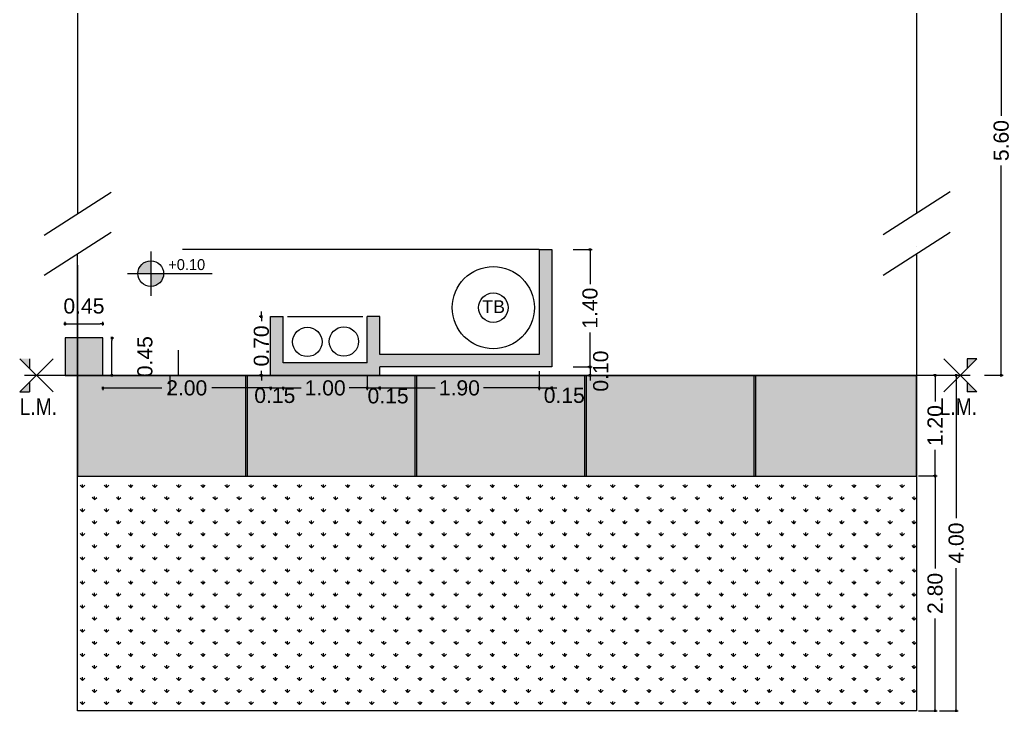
# Model space of a CAD drawing. Header units: millimetres. Extents: x 157 to 449, y 13 to 189.
# Drawn here: x 307.23 to 319.04, y 131.16 to 139.41 of the extents above; entities that cross this region are included whole.
import ezdxf

# ---------------------------------------------------------------- set-up
doc = ezdxf.new("R2010")
doc.units = ezdxf.units.MM
doc.header["$LTSCALE"] = 0.1
doc.header["$MEASUREMENT"] = 0
doc.header["$PDMODE"] = 3
doc.header["$PDSIZE"] = 0.1
doc.linetypes.add('ACAD_ISO04W100', pattern=[30, 24, -3, 0, -3])
doc.layers.get('DEFPOINTS').update_dxf_attribs({"color": 1})
for name, color, linetype in [('11.Ejes', 1, 'ACAD_ISO04W100'), ('9.Mobiliario', 252, 'Continuous'), ('Cotas', 1, 'Continuous'), ('HATCH', 10, 'Continuous'), ('MURO', 3, 'Continuous'), ('Muros', 7, 'Continuous'), ('muros-pta', 4, 'Continuous'), ('Textos', 2, 'Continuous')]:
    doc.layers.add(name, color=color, linetype=linetype)
doc.layers.add('17.Sombras', color=8, linetype='Continuous', lineweight=5)
doc.styles.add('ARIAL', font='arial.ttf', dxfattribs={"height": 0.18})
doc.styles.add('Diego', font='arial.ttf')
doc.dimstyles.new('MARQ 100', dxfattribs={"dimscale": 0.1, "dimtxt": 1.75, "dimasz": 0.3, "dimexe": 0.25, "dimexo": 1.5, "dimtad": 0, "dimzin": 1, "dimdsep": 46, "dimtxsty": 'ARIAL', "dimblk": 'BOXFILLED', "dimcen": 2.5, "dimclrd": 8, "dimclre": 8, "dimclrt": 4, "dimazin": 0, "dimtfac": 1, "dimtmove": 2, "dimatfit": 3, "dimldrblk": 'DOTSMALL', "dimfxl": 2, "dimfxlon": 1, "dimlwd": -1, "dimarcsym": 0})

# ---------------------------------------------------------------- blocks, each defined once
blk = doc.blocks.new('_BoxFilled')
at = {"color": 0, "linetype": 'ByBlock', "lineweight": -2}
blk.add_line((-0.5, 0), (-1, 0), dxfattribs=at)
at = {"color": 0, "linetype": 'ByBlock'}
blk.add_solid([(-0.5, 0.5), (0.5, 0.5), (-0.5, -0.5), (0.5, -0.5)], dxfattribs=at)
blk = doc.blocks.new('*D295')
at = {"layer": 'Cotas', "lineweight": -2, "transparency": 16777216}
for p, q in [((308.322, 135.617), (308.347, 135.617)), ((308.322, 135.172), (308.347, 135.172))]:
    blk.add_line(p, q, dxfattribs=at)
at = {"layer": 'Cotas', "transparency": 16777216}
blk.add_line((308.322, 135.202), (308.322, 135.587), dxfattribs=at)
at = {"layer": 'DEFPOINTS', "color": 0, "transparency": 16777216}
for p in [(308.215, 135.617), (308.322, 135.617), (308.215, 135.172)]:
    blk.add_point(p, dxfattribs=at)
at = {"layer": 'Cotas', "transparency": 16777216, "xscale": 0.03, "yscale": 0.03, "zscale": 0.03}
for p, rotation in [((308.322, 135.617), 90), ((308.322, 135.172), 270)]:
    blk.add_blockref('_BoxFilled', p, dxfattribs=dict(at, rotation=rotation))
at = {"layer": 'Cotas', "color": 2, "transparency": 16777216, "insert": (308.717, 135.394), "char_height": 0.18, "attachment_point": 5, "rotation": 90, "style": 'ARIAL'}
blk.add_mtext('0.45', dxfattribs=at)
blk = doc.blocks.new('_DotSmall')
at = {"color": 0, "linetype": 'ByBlock', "const_width": 0.5}
blk.add_lwpolyline([(-0.0625, 0, 1), (0.0625, 0, 1)], format="xyb", close=True, dxfattribs=at)
blk = doc.blocks.new('*D296')
at = {"layer": 'Cotas', "lineweight": -2, "transparency": 16777216}
for p, q in [((307.765, 135.767), (307.765, 135.811)), ((308.215, 135.767), (308.215, 135.811))]:
    blk.add_line(p, q, dxfattribs=at)
at = {"layer": 'Cotas', "transparency": 16777216}
blk.add_line((307.795, 135.786), (308.185, 135.786), dxfattribs=at)
at = {"layer": 'DEFPOINTS', "color": 0, "transparency": 16777216}
for p in [(308.215, 135.786), (307.765, 135.617), (308.215, 135.617)]:
    blk.add_point(p, dxfattribs=at)
at = {"layer": 'Cotas', "transparency": 16777216, "xscale": 0.03, "yscale": 0.03, "zscale": 0.03, "rotation": 180}
blk.add_blockref('_BoxFilled', (307.765, 135.786), dxfattribs=at)
at = {"layer": 'Cotas', "transparency": 16777216, "xscale": 0.03, "yscale": 0.03, "zscale": 0.03}
blk.add_blockref('_BoxFilled', (308.215, 135.786), dxfattribs=at)
at = {"layer": 'Cotas', "color": 2, "transparency": 16777216, "insert": (307.99, 135.997), "char_height": 0.18, "attachment_point": 5, "style": 'ARIAL'}
blk.add_mtext('0.45', dxfattribs=at)
blk = doc.blocks.new('Nivel Planta')
at = {"layer": 'Cotas'}
h = blk.add_hatch(color=1, dxfattribs=at)
h.paths.add_polyline_path([(509.8507, 209.4131, 0.414214), (509.7327, 209.2951), (509.8507, 209.2951)])
h.paths.add_polyline_path([(509.9687, 209.2951), (509.8507, 209.2951), (509.8507, 209.1771, 0.414214)])
at = {"layer": 'Cotas', "color": 1}
for p, q in [((509.8507, 209.4986), (509.8507, 209.0904)), ((509.6361, 209.2951), (510.4131, 209.2951))]:
    blk.add_line(p, q, dxfattribs=at)
blk.add_circle((509.8507, 209.2951), 0.118, dxfattribs=at)
blk = doc.blocks.new('*D270')
at = {"layer": 'Cotas', "lineweight": -2, "transparency": 16777216}
for p, q in [((318.135, 135.172), (318.11, 135.172)), ((318.135, 133.972), (318.11, 133.972))]:
    blk.add_line(p, q, dxfattribs=at)
at = {"layer": 'Cotas', "transparency": 16777216}
for p, q in [((318.135, 135.142), (318.135, 134.859)), ((318.135, 134.002), (318.135, 134.284))]:
    blk.add_line(p, q, dxfattribs=at)
at = {"layer": 'DEFPOINTS', "color": 0, "transparency": 16777216}
for p in [(318.184, 135.172), (318.135, 133.972), (318.184, 133.972)]:
    blk.add_point(p, dxfattribs=at)
at = {"layer": 'Cotas', "transparency": 16777216, "xscale": 0.03, "yscale": 0.03, "zscale": 0.03}
for p, rotation in [((318.135, 135.172), 90), ((318.135, 133.972), 270)]:
    blk.add_blockref('_BoxFilled', p, dxfattribs=dict(at, rotation=rotation))
at = {"layer": 'Cotas', "color": 2, "transparency": 16777216, "insert": (318.135, 134.572), "char_height": 0.18, "attachment_point": 5, "rotation": 90, "style": 'ARIAL'}
blk.add_mtext('1.20', dxfattribs=at)
blk = doc.blocks.new('*D271')
at = {"layer": 'Cotas', "lineweight": -2, "transparency": 16777216}
for p, q in [((317.935, 133.972), (318.16, 133.972)), ((317.935, 131.172), (318.16, 131.172))]:
    blk.add_line(p, q, dxfattribs=at)
at = {"layer": 'Cotas', "transparency": 16777216}
for p, q in [((318.135, 133.942), (318.135, 132.869)), ((318.135, 131.202), (318.135, 132.274))]:
    blk.add_line(p, q, dxfattribs=at)
at = {"layer": 'DEFPOINTS', "color": 0, "transparency": 16777216}
for p in [(317.46, 133.972), (317.46, 131.172), (318.135, 131.172)]:
    blk.add_point(p, dxfattribs=at)
at = {"layer": 'Cotas', "transparency": 16777216, "xscale": 0.03, "yscale": 0.03, "zscale": 0.03}
for p, rotation in [((318.135, 133.972), 90), ((318.135, 131.172), 270)]:
    blk.add_blockref('_BoxFilled', p, dxfattribs=dict(at, rotation=rotation))
at = {"layer": 'Cotas', "color": 2, "transparency": 16777216, "insert": (318.135, 132.572), "char_height": 0.18, "attachment_point": 5, "rotation": 90, "style": 'ARIAL'}
blk.add_mtext('2.80', dxfattribs=at)
blk = doc.blocks.new('*D272')
at = {"layer": 'Cotas', "lineweight": -2, "transparency": 16777216}
for p, q in [((318.186, 135.172), (318.411, 135.172)), ((318.186, 131.172), (318.411, 131.172))]:
    blk.add_line(p, q, dxfattribs=at)
at = {"layer": 'Cotas', "transparency": 16777216}
for p, q in [((318.386, 135.142), (318.386, 133.471)), ((318.386, 131.202), (318.386, 132.872))]:
    blk.add_line(p, q, dxfattribs=at)
at = {"layer": 'DEFPOINTS', "color": 0, "transparency": 16777216}
for p in [(318.019, 135.172), (318.019, 131.172), (318.386, 131.172)]:
    blk.add_point(p, dxfattribs=at)
at = {"layer": 'Cotas', "transparency": 16777216, "xscale": 0.03, "yscale": 0.03, "zscale": 0.03}
for p, rotation in [((318.386, 135.172), 90), ((318.386, 131.172), 270)]:
    blk.add_blockref('_BoxFilled', p, dxfattribs=dict(at, rotation=rotation))
at = {"layer": 'Cotas', "color": 2, "transparency": 16777216, "insert": (318.386, 133.172), "char_height": 0.18, "attachment_point": 5, "rotation": 90, "style": 'ARIAL'}
blk.add_mtext('4.00', dxfattribs=at)
blk = doc.blocks.new('*D276')
at = {"layer": 'Cotas', "lineweight": -2, "transparency": 16777216}
for p, q in [((318.723, 140.768), (318.948, 140.768)), ((318.723, 135.172), (318.948, 135.172))]:
    blk.add_line(p, q, dxfattribs=at)
at = {"layer": 'Cotas', "transparency": 16777216}
for p, q in [((318.923, 140.738), (318.923, 138.266)), ((318.923, 135.202), (318.923, 137.674))]:
    blk.add_line(p, q, dxfattribs=at)
at = {"layer": 'DEFPOINTS', "color": 0, "transparency": 16777216}
for p in [(318.332, 140.768), (318.923, 140.768), (318.332, 135.172)]:
    blk.add_point(p, dxfattribs=at)
at = {"layer": 'Cotas', "transparency": 16777216, "xscale": 0.03, "yscale": 0.03, "zscale": 0.03}
for p, rotation in [((318.923, 140.768), 90), ((318.923, 135.172), 270)]:
    blk.add_blockref('_BoxFilled', p, dxfattribs=dict(at, rotation=rotation))
at = {"layer": 'Cotas', "color": 2, "transparency": 16777216, "insert": (318.923, 137.97), "char_height": 0.18, "attachment_point": 5, "rotation": 90, "style": 'ARIAL'}
blk.add_mtext('5.60', dxfattribs=at)
blk = doc.blocks.new('*D325')
at = {"layer": 'Cotas', "lineweight": -2, "transparency": 16777216}
for p, q in [((308.215, 135.022), (308.215, 134.996)), ((310.215, 135.022), (310.215, 134.996))]:
    blk.add_line(p, q, dxfattribs=at)
at = {"layer": 'Cotas', "transparency": 16777216}
for p, q in [((308.245, 135.021), (308.918, 135.021)), ((310.185, 135.021), (309.513, 135.021))]:
    blk.add_line(p, q, dxfattribs=at)
at = {"layer": 'DEFPOINTS', "color": 0, "transparency": 16777216}
for p in [(308.215, 135.172), (310.215, 135.172), (308.215, 135.021)]:
    blk.add_point(p, dxfattribs=at)
at = {"layer": 'Cotas', "transparency": 16777216, "xscale": 0.03, "yscale": 0.03, "zscale": 0.03, "rotation": 180}
blk.add_blockref('_BoxFilled', (308.215, 135.021), dxfattribs=at)
at = {"layer": 'Cotas', "transparency": 16777216, "xscale": 0.03, "yscale": 0.03, "zscale": 0.03}
blk.add_blockref('_BoxFilled', (310.215, 135.021), dxfattribs=at)
at = {"layer": 'Cotas', "color": 2, "transparency": 16777216, "insert": (309.215, 135.021), "char_height": 0.18, "attachment_point": 5, "style": 'ARIAL'}
blk.add_mtext('2.00', dxfattribs=at)
blk = doc.blocks.new('*D289')
at = {"layer": 'Cotas', "transparency": 16777216}
for p, q in [((310.185, 135.021), (310.155, 135.021)), ((310.215, 135.021), (310.365, 135.021)), ((310.395, 135.021), (310.425, 135.021))]:
    blk.add_line(p, q, dxfattribs=at)
at = {"layer": 'Cotas', "lineweight": -2, "transparency": 16777216}
for p, q in [((310.215, 135.021), (310.215, 134.996)), ((310.365, 135.021), (310.365, 134.996))]:
    blk.add_line(p, q, dxfattribs=at)
at = {"layer": 'DEFPOINTS', "color": 0, "transparency": 16777216}
for p in [(310.215, 135.089), (310.365, 135.089), (310.365, 135.021)]:
    blk.add_point(p, dxfattribs=at)
at = {"layer": 'Cotas', "transparency": 16777216, "xscale": 0.03, "yscale": 0.03, "zscale": 0.03}
blk.add_blockref('_BoxFilled', (310.215, 135.021), dxfattribs=at)
at = {"layer": 'Cotas', "transparency": 16777216, "xscale": 0.03, "yscale": 0.03, "zscale": 0.03, "rotation": 180}
blk.add_blockref('_BoxFilled', (310.365, 135.021), dxfattribs=at)
at = {"layer": 'Cotas', "color": 2, "transparency": 16777216, "insert": (310.265, 134.931), "char_height": 0.18, "attachment_point": 5, "style": 'ARIAL'}
blk.add_mtext('0.15', dxfattribs=at)
blk = doc.blocks.new('*D290')
at = {"layer": 'Cotas', "lineweight": -2, "transparency": 16777216}
for p, q in [((311.365, 135.172), (311.365, 134.996)), ((310.365, 135.021), (310.365, 134.996))]:
    blk.add_line(p, q, dxfattribs=at)
at = {"layer": 'Cotas', "transparency": 16777216}
for p, q in [((310.395, 135.021), (310.578, 135.021)), ((311.335, 135.021), (311.153, 135.021))]:
    blk.add_line(p, q, dxfattribs=at)
at = {"layer": 'DEFPOINTS', "color": 0, "transparency": 16777216}
for p in [(311.365, 135.322), (310.365, 135.089), (311.365, 135.021)]:
    blk.add_point(p, dxfattribs=at)
at = {"layer": 'Cotas', "transparency": 16777216, "xscale": 0.03, "yscale": 0.03, "zscale": 0.03, "rotation": 180}
blk.add_blockref('_BoxFilled', (310.365, 135.021), dxfattribs=at)
at = {"layer": 'Cotas', "transparency": 16777216, "xscale": 0.03, "yscale": 0.03, "zscale": 0.03}
blk.add_blockref('_BoxFilled', (311.365, 135.021), dxfattribs=at)
at = {"layer": 'Cotas', "color": 2, "transparency": 16777216, "insert": (310.865, 135.021), "char_height": 0.18, "attachment_point": 5, "style": 'ARIAL'}
blk.add_mtext('1.00', dxfattribs=at)
blk = doc.blocks.new('*D291')
at = {"layer": 'Cotas', "lineweight": -2, "transparency": 16777216}
for p, q in [((311.365, 135.172), (311.365, 134.996)), ((311.515, 135.021), (311.515, 134.996))]:
    blk.add_line(p, q, dxfattribs=at)
at = {"layer": 'Cotas', "transparency": 16777216}
for p, q in [((311.335, 135.021), (311.305, 135.021)), ((311.365, 135.021), (311.515, 135.021)), ((311.545, 135.021), (311.575, 135.021))]:
    blk.add_line(p, q, dxfattribs=at)
at = {"layer": 'DEFPOINTS', "color": 0, "transparency": 16777216}
for p in [(311.365, 135.322), (311.515, 135.089), (311.515, 135.021)]:
    blk.add_point(p, dxfattribs=at)
at = {"layer": 'Cotas', "transparency": 16777216, "xscale": 0.03, "yscale": 0.03, "zscale": 0.03}
blk.add_blockref('_BoxFilled', (311.365, 135.021), dxfattribs=at)
at = {"layer": 'Cotas', "transparency": 16777216, "xscale": 0.03, "yscale": 0.03, "zscale": 0.03, "rotation": 180}
blk.add_blockref('_BoxFilled', (311.515, 135.021), dxfattribs=at)
at = {"layer": 'Cotas', "color": 2, "transparency": 16777216, "insert": (311.615, 134.926), "char_height": 0.18, "attachment_point": 5, "style": 'ARIAL'}
blk.add_mtext('0.15', dxfattribs=at)
blk = doc.blocks.new('*D292')
at = {"layer": 'Cotas', "lineweight": -2, "transparency": 16777216}
for p, q in [((313.415, 135.221), (313.415, 134.996)), ((311.515, 135.039), (311.515, 134.996))]:
    blk.add_line(p, q, dxfattribs=at)
at = {"layer": 'Cotas', "transparency": 16777216}
for p, q in [((311.545, 135.021), (312.178, 135.021)), ((313.385, 135.021), (312.753, 135.021))]:
    blk.add_line(p, q, dxfattribs=at)
at = {"layer": 'DEFPOINTS', "color": 0, "transparency": 16777216}
for p in [(313.415, 135.422), (311.515, 135.189), (313.415, 135.021)]:
    blk.add_point(p, dxfattribs=at)
at = {"layer": 'Cotas', "transparency": 16777216, "xscale": 0.03, "yscale": 0.03, "zscale": 0.03, "rotation": 180}
blk.add_blockref('_BoxFilled', (311.515, 135.021), dxfattribs=at)
at = {"layer": 'Cotas', "transparency": 16777216, "xscale": 0.03, "yscale": 0.03, "zscale": 0.03}
blk.add_blockref('_BoxFilled', (313.415, 135.021), dxfattribs=at)
at = {"layer": 'Cotas', "color": 2, "transparency": 16777216, "insert": (312.465, 135.021), "char_height": 0.18, "attachment_point": 5, "style": 'ARIAL'}
blk.add_mtext('1.90', dxfattribs=at)
blk = doc.blocks.new('*D293')
at = {"layer": 'Cotas', "lineweight": -2, "transparency": 16777216}
for p, q in [((313.415, 135.221), (313.415, 134.996)), ((313.565, 135.039), (313.565, 134.996))]:
    blk.add_line(p, q, dxfattribs=at)
at = {"layer": 'Cotas', "transparency": 16777216}
for p, q in [((313.385, 135.021), (313.355, 135.021)), ((313.415, 135.021), (313.565, 135.021)), ((313.595, 135.021), (313.625, 135.021))]:
    blk.add_line(p, q, dxfattribs=at)
at = {"layer": 'DEFPOINTS', "color": 0, "transparency": 16777216}
for p in [(313.415, 135.422), (313.565, 135.189), (313.565, 135.021)]:
    blk.add_point(p, dxfattribs=at)
at = {"layer": 'Cotas', "transparency": 16777216, "xscale": 0.03, "yscale": 0.03, "zscale": 0.03}
blk.add_blockref('_BoxFilled', (313.415, 135.021), dxfattribs=at)
at = {"layer": 'Cotas', "transparency": 16777216, "xscale": 0.03, "yscale": 0.03, "zscale": 0.03, "rotation": 180}
blk.add_blockref('_BoxFilled', (313.565, 135.021), dxfattribs=at)
at = {"layer": 'Cotas', "color": 2, "transparency": 16777216, "insert": (313.715, 134.932), "char_height": 0.18, "attachment_point": 5, "style": 'ARIAL'}
blk.add_mtext('0.15', dxfattribs=at)
blk = doc.blocks.new('*D333')
at = {"layer": 'Cotas', "transparency": 16777216}
for p, q in [((310.105, 135.902), (310.105, 135.932)), ((310.105, 135.872), (310.105, 135.818)), ((310.105, 135.172), (310.105, 135.226)), ((310.105, 135.142), (310.105, 135.112))]:
    blk.add_line(p, q, dxfattribs=at)
at = {"layer": 'Cotas', "lineweight": -2, "transparency": 16777216}
for p, q in [((310.105, 135.872), (310.08, 135.872)), ((310.105, 135.172), (310.08, 135.172))]:
    blk.add_line(p, q, dxfattribs=at)
at = {"layer": 'DEFPOINTS', "color": 0, "transparency": 16777216}
for p in [(310.215, 135.872), (310.105, 135.172), (310.215, 135.172)]:
    blk.add_point(p, dxfattribs=at)
at = {"layer": 'Cotas', "transparency": 16777216, "xscale": 0.03, "yscale": 0.03, "zscale": 0.03}
for p, rotation in [((310.105, 135.872), 270), ((310.105, 135.172), 90)]:
    blk.add_blockref('_BoxFilled', p, dxfattribs=dict(at, rotation=rotation))
at = {"layer": 'Cotas', "color": 2, "transparency": 16777216, "insert": (310.105, 135.522), "char_height": 0.18, "attachment_point": 5, "rotation": 90, "style": 'ARIAL'}
blk.add_mtext('0.70', dxfattribs=at)
blk = doc.blocks.new('*D294')
at = {"layer": 'Cotas', "lineweight": -2, "transparency": 16777216}
for p, q in [((313.822, 136.672), (314.047, 136.672)), ((314.022, 135.272), (313.997, 135.272))]:
    blk.add_line(p, q, dxfattribs=at)
at = {"layer": 'Cotas', "transparency": 16777216}
for p, q in [((314.022, 136.642), (314.022, 136.259)), ((314.022, 135.302), (314.022, 135.684))]:
    blk.add_line(p, q, dxfattribs=at)
at = {"layer": 'DEFPOINTS', "color": 0, "transparency": 16777216}
for p in [(313.565, 136.672), (314.022, 135.272), (314.06, 135.272)]:
    blk.add_point(p, dxfattribs=at)
at = {"layer": 'Cotas', "transparency": 16777216, "xscale": 0.03, "yscale": 0.03, "zscale": 0.03}
for p, rotation in [((314.022, 136.672), 90), ((314.022, 135.272), 270)]:
    blk.add_blockref('_BoxFilled', p, dxfattribs=dict(at, rotation=rotation))
at = {"layer": 'Cotas', "color": 2, "transparency": 16777216, "insert": (314.022, 135.972), "char_height": 0.18, "attachment_point": 5, "rotation": 90, "style": 'ARIAL'}
blk.add_mtext('1.40', dxfattribs=at)
blk = doc.blocks.new('*D334')
at = {"layer": 'Cotas', "transparency": 16777216}
for p, q in [((314.022, 135.302), (314.022, 135.332)), ((314.022, 135.272), (314.022, 135.172)), ((314.022, 135.142), (314.022, 135.112))]:
    blk.add_line(p, q, dxfattribs=at)
at = {"layer": 'Cotas', "lineweight": -2, "transparency": 16777216}
for p, q in [((313.822, 135.272), (314.047, 135.272)), ((313.822, 135.172), (314.047, 135.172))]:
    blk.add_line(p, q, dxfattribs=at)
at = {"layer": 'DEFPOINTS', "color": 0, "transparency": 16777216}
for p in [(313.565, 135.272), (313.565, 135.172), (314.022, 135.172)]:
    blk.add_point(p, dxfattribs=at)
at = {"layer": 'Cotas', "transparency": 16777216, "xscale": 0.03, "yscale": 0.03, "zscale": 0.03}
for p, rotation in [((314.022, 135.272), 270), ((314.022, 135.172), 90)]:
    blk.add_blockref('_BoxFilled', p, dxfattribs=dict(at, rotation=rotation))
at = {"layer": 'Cotas', "color": 2, "transparency": 16777216, "insert": (314.15, 135.222), "char_height": 0.18, "attachment_point": 5, "rotation": 90, "style": 'ARIAL'}
blk.add_mtext('0.10', dxfattribs=at)

msp = doc.modelspace()

# ---------------------------------------------------------------- hatches: boundary and pattern name
at = {"layer": '11.Ejes'}
h = msp.add_hatch(color=256, dxfattribs=at)
h.dxf.hatch_style = 1
h.paths.add_polyline_path([(307.3422, 135.3695), (307.2258, 135.3695), (307.3422, 135.2532)])
h.paths.add_polyline_path([(307.3422, 134.9735), (307.3422, 135.0899), (307.2258, 134.9735)])
h = msp.add_hatch(color=256, dxfattribs=at)
h.dxf.hatch_style = 1
h.paths.add_polyline_path([(318.5166, 135.2532), (318.633, 135.3695), (318.5166, 135.3695)])
h.paths.add_polyline_path([(318.633, 134.9735), (318.5166, 135.0899), (318.5166, 134.9735)])
at = {"layer": '17.Sombras'}
h = msp.add_hatch(dxfattribs=at)
h.set_pattern_fill('AR-SAND', color=256, scale=0.005)
h.set_pattern_definition([(37.5, (-1893.55541, -1538.93677), (-0.008000156, 0.244706619), [0, -0.19304, 0, -0.2159, 0, -0.206375]), (7.5, (-1893.5554, -1538.93677), (0.22476164, 0.35841255), [0, -0.10414, 0, -0.17399, 0, -0.066675]), (327.5, (-1893.71162, -1538.93677), (0.395496185, 0.000718592), [0, -0.0635, 0, -0.2286, 0, -0.29845]), (317.5, (-1893.71162, -1538.93677), (0.381778226, 0.11146466), [0, -0.03175, 0, -0.14986, 0, -0.17145])])
h.paths.add_polyline_path([(317.9146, 133.9715), (317.9146, 135.1715), (307.9146, 135.1715), (307.9146, 133.9715)])
h = msp.add_hatch(dxfattribs=at)
h.set_pattern_fill('GRASS', color=256, scale=0.008)
h.set_pattern_definition([(90, (-1893.55541, -1538.93677), (-0.143684098, 0.143684098), [0.0381, -0.249268196]), (45, (-1893.55541, -1538.93677), (-0.143684098, 0.143684098), [0.0381, -0.1651]), (135, (-1893.55541, -1538.93677), (-0.143684098, -0.143684098), [0.0381, -0.1651])])
h.paths.add_polyline_path([(307.9146, 133.9715), (307.9146, 131.1715), (317.9146, 131.1715), (317.9146, 133.9715)])
at = {"layer": 'HATCH'}
h = msp.add_hatch(color=256, dxfattribs=at)
h.dxf.hatch_style = 1
h.paths.add_polyline_path([(310.3651, 135.8715), (310.2151, 135.8715), (310.2151, 135.1715), (311.5151, 135.1715), (311.5151, 135.2715), (313.5651, 135.2715), (313.5651, 136.6715), (313.4151, 136.6715), (313.4151, 135.4215), (311.5151, 135.4215), (311.5151, 135.8715), (311.3651, 135.8715), (311.3651, 135.3215), (310.3651, 135.3215)])
at = {"layer": 'HATCH', "linetype": 'Continuous'}
h = msp.add_hatch(color=256, dxfattribs=at)
h.dxf.hatch_style = 1
h.paths.add_polyline_path([(308.2151, 135.6169), (308.0651, 135.6169), (308.0651, 135.1715), (308.2151, 135.1715)])
h.paths.add_polyline_path([(308.0651, 135.6169), (307.9146, 135.6169), (307.9146, 135.1715), (308.0651, 135.1715)])
h.paths.add_polyline_path([(307.9146, 135.6169), (307.7646, 135.6169), (307.7646, 135.1715), (307.9146, 135.1715)])

# ---------------------------------------------------------------- linework, layer by layer
msp.add_line((317.9146, 136.711), (317.9146, 136.711))
at = {"layer": '11.Ejes', "ltscale": 12}
for p, q in [((317.9146, 150.5616), (317.9146, 138.6852)), ((307.9146, 136.4856), (307.9146, 134.8303)), ((317.9146, 136.4856), (317.9146, 134.8884)), ((318.5522, 135.1715), (307.2806, 135.1715))]:
    msp.add_line(p, q, dxfattribs=at)
at = {"layer": '11.Ejes'}
for p, q in [((307.9146, 134.5466), (307.9146, 136.611)), ((317.9146, 136.6186), (317.9146, 134.5466)), ((307.2258, 134.9735), (307.6218, 135.3695)), ((307.2258, 134.9735), (307.6218, 135.3695)), ((307.2258, 135.3695), (307.6218, 134.9735)), ((307.3422, 135.3695), (307.3422, 135.2532)), ((318.633, 134.9735), (318.237, 135.3695)), ((318.633, 134.9735), (318.237, 135.3695)), ((318.633, 135.3695), (318.237, 134.9735)), ((318.5166, 135.3695), (318.5166, 135.2532)), ((318.633, 135.3695), (318.5166, 135.3695)), ((307.3422, 135.0899), (307.3422, 134.9735)), ((318.5166, 135.0899), (318.5166, 134.9735)), ((307.2258, 134.9735), (307.3422, 134.9735)), ((318.633, 134.9735), (318.5166, 134.9735))]:
    msp.add_line(p, q, dxfattribs=at)
at = {"layer": '11.Ejes', "ltscale": 12}
for points in [[(307.9146, 150.3624), (307.9146, 137.0938)], [(317.9146, 138.6852), (317.9146, 137.1014), (317.9146, 137.1014)]]:
    msp.add_lwpolyline(points, dxfattribs=at)
at = {"layer": '11.Ejes'}
for points in [[(308.3146, 137.3503), (307.5146, 136.8373)], [(318.3146, 137.3579), (317.5146, 136.8448)], [(308.3146, 136.8751), (307.5146, 136.3621)], [(318.3146, 136.8751), (317.5146, 136.3621)]]:
    msp.add_lwpolyline(points, dxfattribs=at)
at = {"layer": '17.Sombras', "color": 8, "true_color": 0x7d7d7d}
for p, q in [((313.4151, 136.6715), (309.1651, 136.6715)), ((310.4151, 135.8715), (311.3151, 135.8715))]:
    msp.add_line(p, q, dxfattribs=at)
at = {"layer": '9.Mobiliario'}
for p, q in [((309.9146, 135.1715), (309.9146, 133.9715)), ((309.9346, 135.1715), (309.9346, 133.9715)), ((311.9346, 135.1715), (311.9346, 133.9715)), ((311.9546, 135.1715), (311.9546, 133.9715)), ((313.9546, 135.1715), (313.9546, 133.9715)), ((313.9746, 135.1715), (313.9746, 133.9715)), ((315.9746, 135.1715), (315.9746, 133.9715)), ((315.9946, 135.1715), (315.9946, 133.9715))]:
    msp.add_line(p, q, dxfattribs=at)
for points in [[(307.9146, 135.1715), (317.9146, 135.1715), (317.9146, 131.1715), (307.9146, 131.1715)], [(307.9146, 133.9715), (317.9146, 133.9715), (317.9146, 135.1715), (307.9146, 135.1715)]]:
    msp.add_lwpolyline(points, close=True, dxfattribs=at)
at = {"layer": 'Cotas', "ltscale": 0.5}
for centre in [(310.6527, 135.5699), (311.0883, 135.5748)]:
    msp.add_circle(centre, 0.175, dxfattribs=at)
at = {"layer": 'MURO'}
for p, q in [((313.4151, 136.6715), (313.4151, 135.4215)), ((313.4151, 136.6715), (313.5651, 136.6715)), ((313.5651, 136.6715), (313.5651, 135.2715)), ((310.2151, 135.1715), (310.2151, 135.8715)), ((310.2151, 135.8715), (310.3651, 135.8715)), ((310.3651, 135.3215), (310.3651, 135.8715)), ((311.3651, 135.3215), (311.3651, 135.8715)), ((311.5151, 135.8715), (311.3651, 135.8715)), ((311.5151, 135.4215), (311.5151, 135.8715)), ((313.4151, 135.4215), (311.5151, 135.4215)), ((311.3651, 135.3215), (310.3651, 135.3215)), ((311.5151, 135.1715), (310.2151, 135.1715)), ((311.5151, 135.1715), (311.5151, 135.2715)), ((313.5651, 135.2715), (311.5151, 135.2715))]:
    msp.add_line(p, q, dxfattribs=at)
msp.add_lwpolyline([(307.7646, 135.1715), (308.2151, 135.1715), (308.2151, 135.6169), (307.7646, 135.6169)], close=True, dxfattribs=at)
msp.add_lwpolyline([(309.0183, 134.9363), (309.0183, 135.1715), (309.1183, 135.1715), (309.1183, 135.4729)], dxfattribs=at)
at = {"layer": 'Muros', "color": 3}
msp.add_circle((312.869, 135.9785), 0.4892, dxfattribs=at)
at = {"layer": 'Muros', "color": 1}
msp.add_circle((312.869, 135.9785), 0.1755, dxfattribs=at)
at = {"layer": 'muros-pta', "linetype": 'Continuous'}
msp.add_line((310.2151, 135.1715), (310.2151, 135.4715), dxfattribs=at)

# ---------------------------------------------------------------- block references
at = {"xscale": 1.3, "yscale": 1.3, "zscale": 1.3}
msp.add_blockref('Nivel Planta', (-354.0194, -135.6998), dxfattribs=at)

# ---------------------------------------------------------------- texts
at = {"color": 2, "insert": (309.4348, 136.5567), "char_height": 0.26, "width": 1.302589, "attachment_point": 3}
msp.add_mtext('{\\H0.5x;+0.10}', dxfattribs=at)
at = {"layer": '11.Ejes', "lineweight": 40, "char_height": 0.2, "width": 1.294531, "attachment_point": 8}
for insert in [(307.4468, 134.6981), (318.412, 134.6981)]:
    msp.add_mtext('{\\fArial Narrow|b0|i0|c0|p34;L.M.}', dxfattribs=dict(at, insert=insert))
at = {"layer": 'Textos', "color": 2, "ltscale": 0.01, "insert": (312.7365, 135.9141), "char_height": 0.1521, "width": 0.46025, "attachment_point": 7, "style": 'Diego'}
msp.add_mtext('TB', dxfattribs=at)

# ---------------------------------------------------------------- dimensions: what is measured, and where the dimension line sits
at = {"layer": 'Cotas'}
for base, p1, p2, picture, middle in [((318.9234, 140.7676), (318.3325, 135.1715), (318.3325, 140.7676), '*D276', (318.9234, 137.9696)), ((314.0216, 135.2715), (313.5651, 136.6715), (314.0598, 135.2715), '*D294', (314.0216, 135.9715)), ((310.1048, 135.1715), (310.2151, 135.8715), (310.2151, 135.1715), '*D333', (310.1048, 135.5215)), ((308.3221, 135.6169), (308.2151, 135.1715), (308.2151, 135.6169), '*D295', (308.7165, 135.3942)), ((318.1354, 133.9715), (318.1845, 135.1715), (318.1845, 133.9715), '*D270', (318.1354, 134.5715)), ((318.3856, 131.1715), (318.0193, 135.1715), (318.0193, 131.1715), '*D272', (318.3856, 133.1715)), ((318.1354, 131.1715), (317.4603, 133.9715), (317.4603, 131.1715), '*D271', (318.1354, 132.5715))]:
    dim = msp.add_linear_dim(base=base, p1=p1, p2=p2, angle=90, dimstyle='MARQ 100', override={"dimclrd": 256, "dimclre": 256, "dimclrt": 2}, dxfattribs=at)
    dim.commit()
    dim.dimension.update_dxf_attribs({"geometry": picture, "text_midpoint": middle})
for base, p1, p2, picture, middle in [((308.2151, 135.7863), (307.7646, 135.6169), (308.2151, 135.6169), '*D296', (307.9899, 135.997)), ((313.4151, 135.0214), (311.5151, 135.189), (313.4151, 135.4215), '*D292', (312.4651, 135.0214)), ((311.3651, 135.0214), (310.3651, 135.089), (311.3651, 135.3215), '*D290', (310.8651, 135.0214)), ((308.2151, 135.0214), (310.2151, 135.1715), (308.2151, 135.1715), '*D325', (309.2151, 135.0214))]:
    dim = msp.add_linear_dim(base=base, p1=p1, p2=p2, dimstyle='MARQ 100', override={"dimclrd": 256, "dimclre": 256, "dimclrt": 2}, dxfattribs=at)
    dim.commit()
    dim.dimension.update_dxf_attribs({"geometry": picture, "text_midpoint": middle})
for base, p1, p2, picture, middle in [((313.5651, 135.0214), (313.4151, 135.4215), (313.5651, 135.189), '*D293', (313.7151, 134.932)), ((311.5151, 135.0214), (311.3651, 135.3215), (311.5151, 135.089), '*D291', (311.6151, 134.926)), ((310.3651, 135.0214), (310.2151, 135.089), (310.3651, 135.089), '*D289', (310.2651, 134.9309))]:
    dim = msp.add_linear_dim(base=base, p1=p1, p2=p2, dimstyle='MARQ 100', override={"dimclrd": 256, "dimclre": 256, "dimclrt": 2}, dxfattribs=at)
    dim.commit()
    dim.dimension.update_dxf_attribs({"geometry": picture, "text_midpoint": middle, "dimtype": 160})
dim = msp.add_linear_dim(base=(314.0216, 135.1715), p1=(313.5651, 135.2715), p2=(313.5651, 135.1715), angle=90, dimstyle='MARQ 100', override={"dimclrd": 256, "dimclre": 256, "dimclrt": 2}, dxfattribs=at)
dim.commit()
dim.dimension.update_dxf_attribs({"geometry": '*D334', "text_midpoint": (314.1496, 135.2215), "dimtype": 160})

doc.saveas('drawing.dxf')
